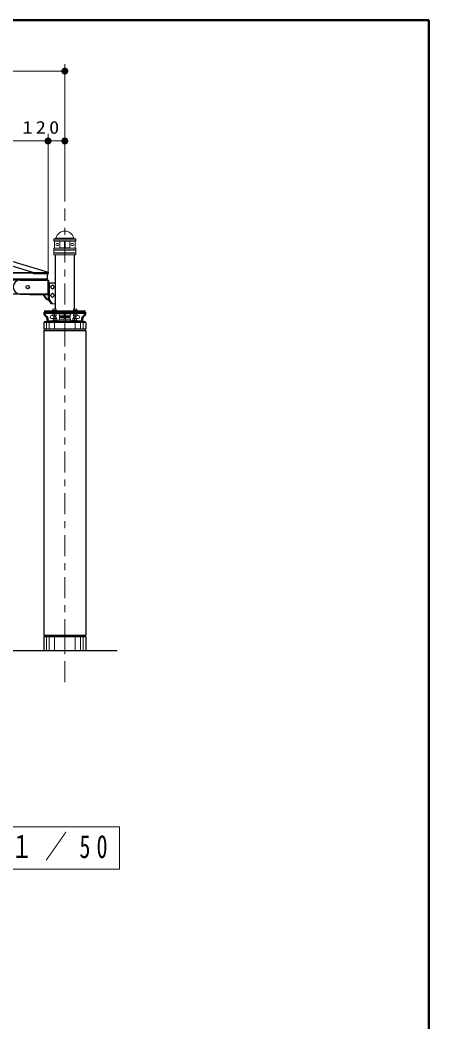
# Model space of a CAD drawing. Units: millimetres on the paper, scale 1:50. Extents: x -365 to 12, y -40 to 257.
# Drawn here: x -58.5 to 0, y 113.7 to 257 of the extents above; entities that cross this region are included whole.
import ezdxf

# ---------------------------------------------------------------- set-up
doc = ezdxf.new("R2010")
doc.units = ezdxf.units.MM
doc.linetypes.add('USER2', pattern=[6, 3, -1, 1, -1])
doc.layers.add('LY_1', color=7, linetype='Continuous', lineweight=13)
doc.layers.add('LY_2', color=7, linetype='Continuous', lineweight=13)
doc.styles.add('ＭＳ ゴシック', font='')
doc.styles.get('ＭＳ ゴシック').set_extended_font_data('MS Gothic')

# ---------------------------------------------------------------- blocks, each defined once
blk = doc.blocks.new('filled_dot')
at = {"color": 0, "linetype": 'Continuous', "lineweight": -2, "const_width": 1.25}
blk.add_lwpolyline([(-0.625, 0, 1), (0.625, 0, 1)], format="xyb", close=True, dxfattribs=at)

msp = doc.modelspace()

# ---------------------------------------------------------------- linework, layer by layer
at = {"layer": 'LY_1'}
for p, q in [((-116.907, 249.697), (-52.107, 249.697)), ((-52.107, 231.028), (-52.107, 250.697)), ((-114.507, 239.697), (-54.507, 239.697)), ((-58.272, 239.697), (-52.107, 239.697)), ((-54.507, 220.606), (-54.507, 240.697)), ((-53.687, 225.666), (-53.667, 225.686)), ((-53.687, 225.666), (-53.687, 225.406)), ((-53.687, 225.666), (-50.527, 225.666)), ((-53.687, 225.406), (-50.527, 225.406)), ((-53.687, 225.406), (-53.667, 225.386)), ((-53.667, 225.686), (-50.547, 225.686)), ((-53.667, 225.386), (-52.845, 225.35)), ((-53.667, 225.386), (-50.547, 225.386)), ((-53.607, 225.382), (-53.607, 224.39)), ((-53.505, 225.686), (-53.387, 225.804)), ((-53.387, 225.804), (-50.827, 225.804)), ((-52.807, 225.348), (-52.177, 225.348)), ((-52.807, 225.31), (-52.807, 224.461)), ((-52.177, 225.346), (-52.177, 224.426)), ((-51.407, 225.348), (-52.037, 225.348)), ((-52.037, 225.346), (-52.037, 224.426)), ((-51.407, 225.31), (-51.407, 224.461)), ((-50.547, 225.386), (-51.368, 225.35)), ((-50.709, 225.686), (-50.827, 225.804)), ((-50.607, 225.382), (-50.607, 224.39)), ((-50.547, 225.686), (-50.527, 225.666)), ((-50.547, 225.386), (-50.527, 225.406)), ((-50.527, 225.666), (-50.527, 225.406)), ((-53.647, 224.386), (-53.687, 224.346)), ((-53.687, 224.346), (-50.527, 224.346)), ((-53.687, 224.346), (-53.687, 224.106)), ((-53.687, 224.106), (-50.527, 224.106)), ((-53.687, 224.106), (-53.667, 224.086)), ((-53.667, 223.686), (-53.687, 223.666)), ((-53.687, 223.666), (-50.527, 223.666)), ((-53.687, 223.666), (-53.687, 223.426)), ((-53.667, 224.086), (-50.547, 224.086)), ((-53.667, 224.086), (-53.667, 223.686)), ((-53.667, 223.686), (-50.547, 223.686)), ((-53.647, 224.386), (-52.845, 224.421)), ((-53.647, 224.386), (-50.567, 224.386)), ((-53.257, 225.036), (-53.117, 225.036)), ((-53.257, 224.736), (-53.117, 224.736)), ((-52.807, 224.422), (-52.177, 224.422)), ((-51.407, 224.422), (-52.037, 224.422)), ((-50.567, 224.386), (-51.368, 224.421)), ((-50.957, 225.036), (-51.097, 225.036)), ((-50.957, 224.736), (-51.097, 224.736)), ((-50.567, 224.386), (-50.527, 224.346)), ((-50.527, 224.106), (-50.547, 224.086)), ((-50.547, 224.086), (-50.547, 223.686)), ((-50.547, 223.686), (-50.527, 223.666)), ((-50.527, 224.346), (-50.527, 224.106)), ((-50.527, 223.666), (-50.527, 223.426)), ((-53.687, 223.426), (-50.527, 223.426)), ((-53.687, 223.426), (-53.647, 223.386)), ((-53.647, 223.386), (-50.567, 223.386)), ((-50.527, 223.426), (-50.567, 223.386)), ((-55.007, 215.384), (-55.007, 215.204)), ((-49.207, 215.384), (-55.007, 215.384)), ((-55.007, 215.024), (-52.197, 215.024)), ((-54.004, 216.404), (-53.505, 216.404)), ((-53.306, 215.448), (-53.907, 215.448)), ((-53.907, 215.448), (-53.907, 215.384)), ((-53.907, 214.96), (-53.907, 215.024)), ((-53.847, 215.648), (-53.847, 215.448)), ((-53.367, 215.648), (-53.847, 215.648)), ((-53.367, 215.648), (-53.367, 215.448)), ((-53.307, 214.96), (-53.307, 215.024)), ((-53.306, 215.448), (-53.306, 215.384)), ((-52.197, 215.024), (-52.197, 213.984)), ((-49.207, 215.024), (-52.017, 215.024)), ((-52.017, 215.024), (-52.017, 213.984)), ((-50.306, 215.448), (-50.907, 215.448)), ((-50.907, 215.448), (-50.907, 215.384)), ((-50.907, 214.96), (-50.907, 215.024)), ((-50.367, 215.648), (-50.847, 215.648)), ((-50.847, 215.648), (-50.847, 215.448)), ((-50.367, 215.648), (-50.367, 215.448)), ((-50.307, 214.96), (-50.307, 215.024)), ((-50.306, 215.448), (-50.306, 215.384)), ((-49.207, 215.384), (-49.207, 215.204)), ((-54.732, 213.705), (-54.732, 212.804)), ((-54.607, 213.984), (-52.197, 213.984)), ((-54.357, 213.705), (-54.357, 212.804)), ((-54.007, 214.724), (-53.847, 214.724)), ((-54.007, 214.284), (-53.747, 214.284)), ((-53.907, 214.96), (-53.307, 214.96)), ((-53.847, 214.7), (-53.847, 214.96)), ((-53.847, 214.7), (-53.367, 214.7)), ((-53.807, 214.048), (-53.807, 213.984)), ((-53.807, 214.048), (-53.207, 214.048)), ((-53.767, 214.648), (-53.767, 214.7)), ((-53.767, 214.648), (-53.447, 214.648)), ((-53.747, 214.308), (-53.747, 214.048)), ((-53.747, 214.308), (-53.267, 214.308)), ((-53.667, 214.504), (-53.667, 214.308)), ((-53.347, 214.504), (-53.667, 214.504)), ((-53.607, 214.7), (-53.607, 214.96)), ((-53.607, 213.705), (-53.607, 212.804)), ((-53.507, 214.308), (-53.507, 214.048)), ((-53.447, 214.648), (-53.447, 214.7)), ((-53.367, 214.7), (-53.367, 214.96)), ((-53.347, 214.504), (-53.347, 214.308)), ((-53.267, 214.308), (-53.267, 214.048)), ((-53.207, 214.048), (-53.207, 213.984)), ((-52.907, 214.924), (-52.907, 214.804)), ((-52.867, 214.784), (-52.907, 214.804)), ((-52.907, 214.204), (-52.867, 214.224)), ((-52.907, 214.204), (-52.907, 214.084)), ((-52.867, 214.784), (-52.867, 214.604)), ((-52.197, 214.784), (-52.867, 214.784)), ((-52.827, 214.584), (-52.867, 214.604)), ((-52.867, 214.404), (-52.827, 214.424)), ((-52.867, 214.404), (-52.867, 214.224)), ((-52.197, 214.224), (-52.867, 214.224)), ((-52.827, 214.584), (-52.827, 214.424)), ((-52.197, 214.584), (-52.827, 214.584)), ((-52.197, 214.424), (-52.827, 214.424)), ((-52.057, 214.584), (-52.157, 214.584)), ((-52.107, 213.705), (-52.107, 212.804)), ((-52.017, 214.784), (-51.347, 214.784)), ((-52.017, 214.584), (-51.387, 214.584)), ((-52.017, 214.424), (-51.387, 214.424)), ((-52.017, 214.224), (-51.347, 214.224)), ((-49.607, 213.984), (-52.017, 213.984)), ((-51.387, 214.584), (-51.347, 214.604)), ((-51.387, 214.584), (-51.387, 214.424)), ((-51.347, 214.404), (-51.387, 214.424)), ((-51.347, 214.784), (-51.307, 214.804)), ((-51.347, 214.784), (-51.347, 214.604)), ((-51.347, 214.404), (-51.347, 214.224)), ((-51.307, 214.204), (-51.347, 214.224)), ((-51.307, 214.924), (-51.307, 214.804)), ((-51.307, 214.204), (-51.307, 214.084)), ((-51.007, 214.048), (-50.407, 214.048)), ((-51.007, 214.048), (-51.007, 213.984)), ((-50.947, 214.308), (-50.947, 214.048)), ((-50.467, 214.308), (-50.947, 214.308)), ((-50.307, 214.96), (-50.907, 214.96)), ((-50.547, 214.504), (-50.867, 214.504)), ((-50.867, 214.504), (-50.867, 214.308)), ((-50.847, 214.7), (-50.847, 214.96)), ((-50.367, 214.7), (-50.847, 214.7)), ((-50.767, 214.648), (-50.767, 214.7)), ((-50.447, 214.648), (-50.767, 214.648)), ((-50.707, 214.308), (-50.707, 214.048)), ((-50.607, 214.7), (-50.607, 214.96)), ((-50.607, 213.705), (-50.607, 212.804)), ((-50.547, 214.504), (-50.547, 214.308)), ((-50.467, 214.308), (-50.467, 214.048)), ((-50.207, 214.284), (-50.467, 214.284)), ((-50.447, 214.648), (-50.447, 214.7)), ((-50.407, 214.048), (-50.407, 213.984)), ((-50.367, 214.7), (-50.367, 214.96)), ((-50.207, 214.724), (-50.367, 214.724)), ((-49.857, 213.705), (-49.857, 212.804)), ((-49.482, 213.705), (-49.482, 212.804)), ((-54.732, 168.804), (-54.732, 166.804)), ((-54.357, 168.804), (-54.357, 166.804)), ((-53.607, 168.804), (-53.607, 166.804)), ((-52.107, 168.804), (-52.107, 166.804)), ((-50.607, 168.804), (-50.607, 166.804)), ((-49.857, 168.804), (-49.857, 166.804)), ((-49.482, 168.804), (-49.482, 166.804)), ((-44.301, 141.593), (-89.357, 141.593)), ((-44.301, 135.537), (-44.301, 141.593)), ((-89.357, 135.537), (-44.301, 135.537))]:
    msp.add_line(p, q, dxfattribs=at)
at = {"layer": 'LY_1', "linetype": 'USER2'}
msp.add_line((-52.107, 162.29), (-52.107, 230.028), dxfattribs=at)
at = {"layer": 'LY_1', "color": 131, "lineweight": 25}
for p, q in [((-84.001, 229.13), (-56.546, 220.893)), ((-81.835, 229.13), (-54.482, 220.924)), ((-56.608, 220.685), (-56.546, 220.893)), ((-54.521, 220.685), (-54.461, 220.884)), ((-84.507, 219.868), (-54.607, 219.868)), ((-54.587, 219.804), (-84.507, 219.804)), ((-54.521, 220.685), (-56.608, 220.685)), ((-55.543, 219.973), (-55.543, 219.924)), ((-54.687, 219.804), (-55.527, 219.804)), ((-55.487, 219.804), (-54.607, 219.804)), ((-54.607, 219.804), (-54.607, 219.868)), ((-54.507, 217.884), (-54.507, 219.724)), ((-54.506, 217.804), (-54.506, 219.404)), ((-54.587, 217.804), (-84.507, 217.804)), ((-55.122, 217.804), (-54.506, 217.804))]:
    msp.add_line(p, q, dxfattribs=at)
at = {"layer": 'LY_1', "lineweight": 25}
for p, q in [((-53.505, 223.386), (-53.505, 215.648)), ((-50.709, 215.648), (-50.709, 223.386)), ((-84.507, 219.973), (-54.567, 219.973)), ((-54.567, 219.973), (-54.567, 220.685)), ((-54.429, 217.004), (-54.429, 219.404)), ((-54.301, 217.004), (-54.301, 219.404)), ((-55.122, 217.604), (-55.122, 217.804)), ((-55.122, 217.604), (-54.994, 217.604)), ((-54.697, 217.004), (-55.122, 217.604)), ((-54.994, 217.604), (-54.994, 217.804)), ((-54.57, 217.004), (-54.994, 217.604)), ((-54.697, 217.004), (-54.301, 217.004)), ((-54.004, 216.404), (-54.429, 217.004)), ((-53.877, 216.404), (-54.301, 217.004)), ((-113.907, 166.804), (-44.614, 166.804))]:
    msp.add_line(p, q, dxfattribs=at)
at = {"layer": 'LY_1', "color": 4, "lineweight": 25}
for p, q in [((-84.507, 220.893), (-54.507, 220.893)), ((-55.021, 213.804), (-55.107, 213.704)), ((-49.107, 213.705), (-55.107, 213.705)), ((-55.107, 213.703), (-55.107, 212.804)), ((-49.192, 213.804), (-55.021, 213.804)), ((-49.191, 213.805), (-49.106, 213.705)), ((-49.107, 213.703), (-49.107, 212.804)), ((-55.107, 212.804), (-49.107, 212.804)), ((-55.107, 212.604), (-49.107, 212.604)), ((-55.107, 212.604), (-55.107, 169.004)), ((-55.021, 212.804), (-55.021, 212.604)), ((-49.192, 212.804), (-49.192, 212.604)), ((-49.107, 212.604), (-49.107, 169.004)), ((-55.107, 169.004), (-49.107, 169.004)), ((-55.107, 168.804), (-49.107, 168.804)), ((-55.107, 168.804), (-55.107, 166.804)), ((-55.021, 169.004), (-55.021, 168.804)), ((-49.192, 169.004), (-49.192, 168.804)), ((-49.107, 168.804), (-49.107, 166.804))]:
    msp.add_line(p, q, dxfattribs=at)
at = {"layer": 'LY_1', "color": 4}
msp.add_line((-56.574, 220.799), (-84.507, 220.799), dxfattribs=at)
at = {"layer": 'LY_1', "color": 40, "lineweight": 25}
for p, q in [((-58.507, 219.804), (-54.387, 219.804)), ((-54.387, 217.684), (-54.387, 219.804)), ((-58.507, 217.804), (-54.387, 217.804)), ((-57.107, 217.684), (-57.107, 217.804)), ((-54.387, 217.684), (-57.107, 217.684))]:
    msp.add_line(p, q, dxfattribs=at)
at = {"layer": 'LY_1', "color": 2, "lineweight": 25}
msp.add_line((-54.506, 219.404), (-53.505, 219.404), dxfattribs=at)
at = {"layer": 'LY_1', "color": 140, "lineweight": 50}
for p, q in [((-55.007, 215.204), (-49.207, 215.204)), ((-55.007, 215.204), (-55.007, 214.92)), ((-49.207, 215.204), (-49.207, 214.92)), ((-54.607, 214.264), (-54.607, 213.804)), ((-54.607, 213.804), (-49.607, 213.804)), ((-49.607, 214.264), (-49.607, 213.804))]:
    msp.add_line(p, q, dxfattribs=at)
at = {"layer": 'LY_1', "color": 40, "lineweight": 25}
msp.add_circle((-57.407, 218.804), 0.24, dxfattribs=at)
at = {"layer": 'LY_1'}
for centre, radius, start, end in [((-52.107, 225.484), 1.319, 14.00253, 165.99746), ((-52.847, 225.31), 0.04, 0, 87.5), ((-52.217, 225.346), 0.04, 0, 90), ((-51.997, 225.346), 0.04, 90, 180), ((-51.367, 225.31), 0.04, 92.5, 180), ((-53.257, 224.886), 0.15, 90, 270), ((-53.117, 224.886), 0.15, 270, 90), ((-52.847, 224.461), 0.04, 272.5, 0), ((-52.217, 224.426), 0.04, 270, 0), ((-51.997, 224.426), 0.04, 180, 270), ((-51.367, 224.461), 0.04, 180, 267.5), ((-51.097, 224.886), 0.15, 90, 270), ((-50.957, 224.886), 0.15, 270, 90), ((-53.007, 214.924), 0.1, 0, 90), ((-51.207, 214.924), 0.1, 89.99999, 180), ((-54.007, 214.504), 0.22, 90.00001, 267.3386), ((-53.707, 214.504), 0.22, 0.00016, 40.88696), ((-53.007, 214.084), 0.1, 270, 0), ((-51.207, 214.084), 0.1, 179.99999, 270), ((-50.507, 214.504), 0.22, 139.11303, 179.99984), ((-50.207, 214.504), 0.22, 270, 90)]:
    msp.add_arc(centre, radius, start, end, dxfattribs=at)
at = {"layer": 'LY_1', "color": 131, "lineweight": 25}
for centre, radius, start, end in [((-54.492, 220.894), 0.032, 343.30076, 73.30076), ((-55.487, 219.924), 0.056, 180, 270), ((-54.587, 219.724), 0.08, 0, 90), ((-54.587, 217.884), 0.08, 270, 0)]:
    msp.add_arc(centre, radius, start, end, dxfattribs=at)
at = {"layer": 'LY_1', "color": 40, "lineweight": 25}
msp.add_arc((-58.507, 218.804), 1, 90, 270, dxfattribs=at)
at = {"layer": 'LY_1', "color": 140, "lineweight": 50}
for centre, radius, start, end in [((-54.807, 214.92), 0.2, 180, 242.74229), ((-55.145, 214.264), 0.538, 0, 62.74229), ((-49.069, 214.264), 0.538, 117.25771, 179.99999), ((-49.407, 214.92), 0.2, 297.25771, 0)]:
    msp.add_arc(centre, radius, start, end, dxfattribs=at)
at = {"layer": 'LY_1', "lineweight": 25}
for centre in [(-53.877, 218.804), (-53.877, 217.604)]:
    msp.add_ellipse(centre, major_axis=(0, 0.3), ratio=0.707107, dxfattribs=at)
at = {"layer": 'LY_2', "lineweight": 50}
for p, q in [((0, 257), (-365, 257)), ((0, 0), (0, 257))]:
    msp.add_line(p, q, dxfattribs=at)

# ---------------------------------------------------------------- block references
at = {"layer": 'LY_1', "xscale": 0.4, "yscale": 0.4, "rotation": 180}
for p in [(-52.107, 249.697), (-54.507, 239.697), (-52.107, 239.697)]:
    msp.add_blockref('filled_dot', p, dxfattribs=at)
at = {"layer": 'LY_1', "xscale": 0.4, "yscale": 0.4}
msp.add_blockref('filled_dot', (-54.507, 239.697), dxfattribs=at)

# ---------------------------------------------------------------- texts
at = {"layer": 'LY_1', "style": 'ＭＳ ゴシック'}
for s, insert, char_height, attachment_point in [('\\T1.33;\\W1.15;120', (-55.303, 240.697), 1.833, 8), ('\\T1.56;\\W0.7;側面図\u3000Ｓ＝１／50', (-89.329, 138.565), 3.299, 4)]:
    msp.add_mtext(s, dxfattribs=dict(at, insert=insert, char_height=char_height, attachment_point=attachment_point))

doc.saveas('drawing.dxf')
